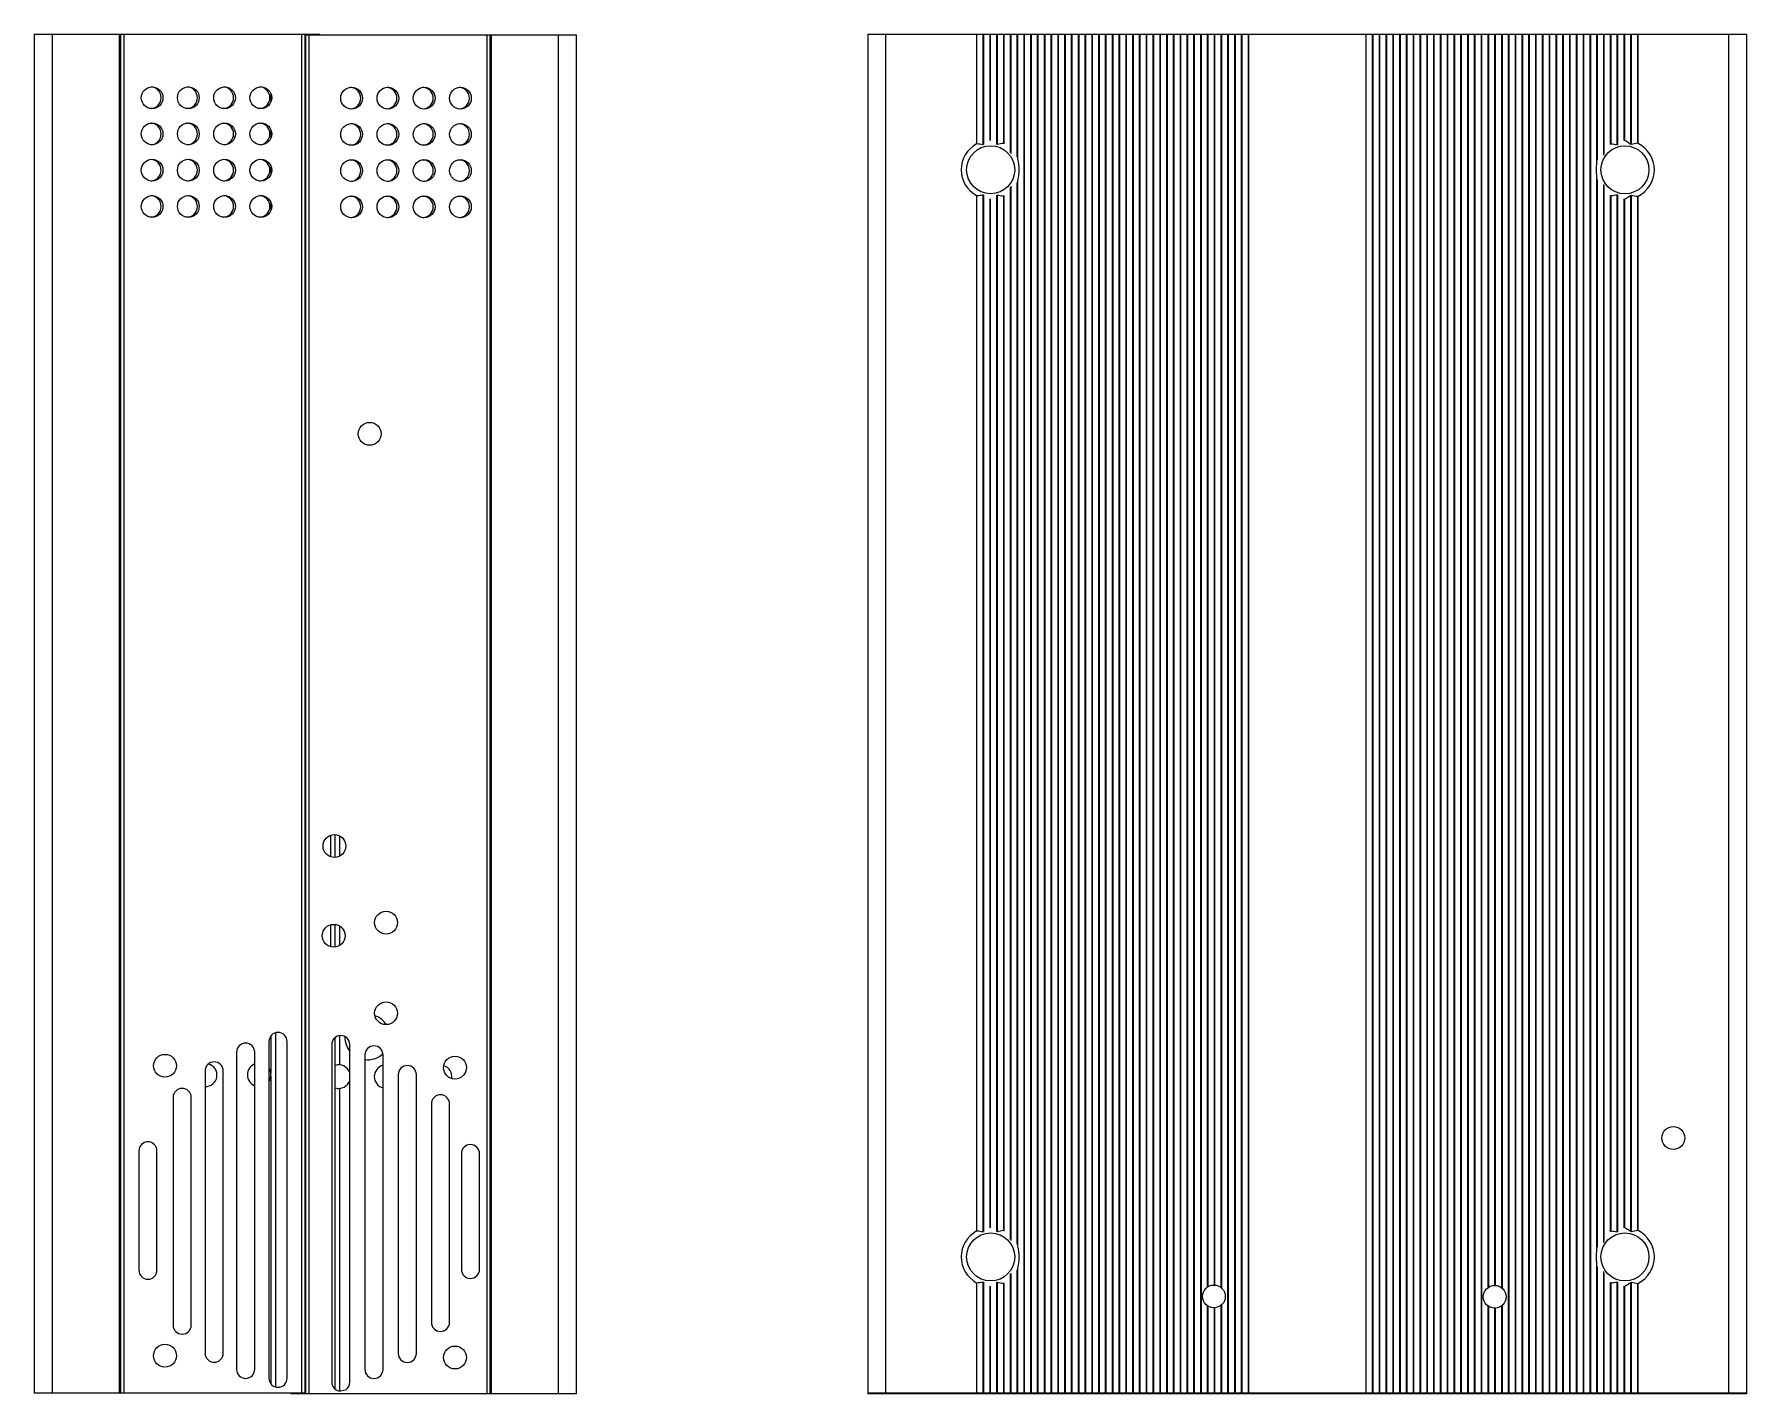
# Model space of a CAD drawing. Header units: millimetres. Extents: x 18 to 415, y 86 to 399.
# Drawn here: x 226.1 to 415, y 163.4 to 313.5 of the extents above; entities that cross this region are included whole.
import ezdxf

# ---------------------------------------------------------------- set-up
doc = ezdxf.new("R2010")
doc.units = ezdxf.units.MM
doc.header["$LTSCALE"] = 30.734
doc.layers.get('0').update_dxf_attribs({"linetype": 'CONTINUOUS'})

msp = doc.modelspace()

# ---------------------------------------------------------------- linework, layer by layer
at = {"color": 7, "linetype": 'Continuous'}
for p, q in [((226.09, 313.45), (226.09, 163.45)), ((226.09, 313.45), (257.59, 313.45)), ((228.09, 163.45), (228.09, 313.45)), ((235.44, 313.45), (235.44, 163.45)), ((235.63, 163.45), (235.63, 313.45)), ((235.99, 313.45), (235.99, 163.45)), ((255.59, 313.45), (255.59, 163.45)), ((255.99, 163.45), (255.99, 313.45)), ((256.01, 313.4), (256.01, 163.4)), ((256.01, 313.4), (285.91, 313.4)), ((256.41, 163.4), (256.41, 313.4)), ((257.17, 313.45), (257.17, 313.4)), ((257.59, 313.4), (257.59, 313.45)), ((276.01, 313.4), (276.01, 163.4)), ((276.37, 313.4), (276.37, 163.4)), ((276.56, 163.4), (276.56, 313.4)), ((283.91, 313.4), (283.91, 163.4)), ((285.91, 163.4), (285.91, 313.4)), ((318.05, 313.45), (318.05, 163.4)), ((318.05, 313.45), (415.05, 313.45)), ((320.05, 163.45), (320.05, 313.45)), ((330.04, 313.45), (330.04, 301.34)), ((330.09, 301.35), (330.09, 313.45)), ((330.77, 313.45), (330.77, 301.25)), ((330.87, 301.27), (330.87, 313.45)), ((331.52, 313.45), (331.52, 301.72)), ((331.62, 301.72), (331.62, 313.45)), ((332.27, 313.45), (332.27, 301.3)), ((332.37, 301.28), (332.37, 313.45)), ((333.02, 313.45), (333.02, 301.4)), ((333.12, 301.36), (333.12, 313.45)), ((333.77, 313.45), (333.77, 300.41)), ((333.87, 300.3), (333.87, 313.45)), ((334.52, 313.45), (334.52, 299.91)), ((334.62, 299.7), (334.62, 313.45)), ((335.27, 313.45), (335.27, 163.45)), ((335.37, 163.45), (335.37, 313.45)), ((336.02, 313.45), (336.02, 163.45)), ((336.12, 163.45), (336.12, 313.45)), ((336.77, 313.45), (336.77, 163.45)), ((336.87, 163.45), (336.87, 313.45)), ((337.52, 313.45), (337.52, 163.45)), ((337.62, 163.45), (337.62, 313.45)), ((338.27, 313.45), (338.27, 163.45)), ((338.37, 163.45), (338.37, 313.45)), ((339.02, 313.45), (339.02, 163.45)), ((339.12, 163.45), (339.12, 313.45)), ((339.77, 313.45), (339.77, 163.45)), ((339.87, 163.45), (339.87, 313.45)), ((340.52, 313.45), (340.52, 163.45)), ((340.62, 163.45), (340.62, 313.45)), ((341.27, 313.45), (341.27, 163.45)), ((341.37, 163.45), (341.37, 313.45)), ((342.02, 313.45), (342.02, 163.45)), ((342.12, 163.45), (342.12, 313.45)), ((342.77, 313.45), (342.77, 163.45)), ((342.87, 163.45), (342.87, 313.45)), ((343.52, 313.45), (343.52, 163.45)), ((343.62, 163.45), (343.62, 313.45)), ((344.27, 313.45), (344.27, 163.45)), ((344.37, 163.45), (344.37, 313.45)), ((345.02, 313.45), (345.02, 163.45)), ((345.12, 163.45), (345.12, 313.45)), ((345.77, 313.45), (345.77, 163.45)), ((345.87, 163.45), (345.87, 313.45)), ((346.52, 313.45), (346.52, 163.45)), ((346.62, 163.45), (346.62, 313.45)), ((347.27, 313.45), (347.27, 163.45)), ((347.37, 163.45), (347.37, 313.45)), ((348.02, 313.45), (348.02, 163.45)), ((348.12, 163.45), (348.12, 313.45)), ((348.77, 313.45), (348.77, 163.45)), ((348.87, 163.45), (348.87, 313.45)), ((349.52, 313.45), (349.52, 163.45)), ((349.62, 163.45), (349.62, 313.45)), ((350.27, 313.45), (350.27, 163.45)), ((350.37, 163.45), (350.37, 313.45)), ((351.02, 313.45), (351.02, 163.45)), ((351.12, 163.45), (351.12, 313.45)), ((351.77, 313.45), (351.77, 163.45)), ((351.87, 163.45), (351.87, 313.45)), ((352.52, 313.45), (352.52, 163.45)), ((352.62, 163.45), (352.62, 313.45)), ((353.27, 313.45), (353.27, 163.45)), ((353.37, 163.45), (353.37, 313.45)), ((354.02, 313.45), (354.02, 163.45)), ((354.12, 163.45), (354.12, 313.45)), ((354.77, 313.45), (354.77, 163.45)), ((354.87, 163.45), (354.87, 313.45)), ((355.52, 313.45), (355.52, 175.17)), ((355.62, 175.23), (355.62, 313.45)), ((356.27, 313.45), (356.27, 175.4)), ((356.37, 175.4), (356.37, 313.45)), ((357.02, 313.45), (357.02, 175.14)), ((357.12, 175.06), (357.12, 313.45)), ((357.77, 313.45), (357.77, 163.45)), ((357.87, 163.45), (357.87, 313.45)), ((358.52, 313.45), (358.52, 163.45)), ((358.62, 163.45), (358.62, 313.45)), ((359.27, 313.45), (359.27, 163.45)), ((359.37, 163.45), (359.37, 313.45)), ((360.05, 313.45), (360.05, 163.45)), ((360.09, 163.45), (360.09, 313.45)), ((373, 313.45), (373, 163.45)), ((373.05, 163.45), (373.05, 313.45)), ((373.73, 313.45), (373.73, 163.45)), ((373.83, 163.45), (373.83, 313.45)), ((374.48, 313.45), (374.48, 163.45)), ((374.58, 163.45), (374.58, 313.45)), ((375.23, 313.45), (375.23, 163.45)), ((375.33, 163.45), (375.33, 313.45)), ((375.98, 313.45), (375.98, 163.45)), ((376.08, 163.45), (376.08, 313.45)), ((376.73, 313.45), (376.73, 163.45)), ((376.83, 163.45), (376.83, 313.45)), ((377.48, 313.45), (377.48, 163.45)), ((377.58, 163.45), (377.58, 313.45)), ((378.23, 313.45), (378.23, 163.45)), ((378.33, 163.45), (378.33, 313.45)), ((378.98, 313.45), (378.98, 163.45)), ((379.08, 163.45), (379.08, 313.45)), ((379.73, 313.45), (379.73, 163.45)), ((379.83, 163.45), (379.83, 313.45)), ((380.48, 313.45), (380.48, 163.45)), ((380.57, 163.45), (380.57, 313.45)), ((381.23, 313.45), (381.23, 163.45)), ((381.33, 163.45), (381.33, 313.45)), ((381.98, 313.45), (381.98, 163.45)), ((382.08, 163.45), (382.08, 313.45)), ((382.73, 313.45), (382.73, 163.45)), ((382.83, 163.45), (382.83, 313.45)), ((383.48, 313.45), (383.48, 163.45)), ((383.58, 163.45), (383.58, 313.45)), ((384.23, 313.45), (384.23, 163.45)), ((384.33, 163.45), (384.33, 313.45)), ((384.98, 313.45), (384.98, 163.45)), ((385.08, 163.45), (385.08, 313.45)), ((385.73, 313.45), (385.73, 163.45)), ((385.83, 163.45), (385.83, 313.45)), ((386.48, 313.45), (386.48, 175.11)), ((386.58, 175.17), (386.58, 313.45)), ((387.23, 313.45), (387.23, 175.36)), ((387.33, 175.36), (387.33, 313.45)), ((387.98, 313.45), (387.98, 175.12)), ((388.08, 175.05), (388.08, 313.45)), ((388.73, 313.45), (388.73, 163.45)), ((388.83, 163.45), (388.83, 313.45)), ((389.48, 313.45), (389.48, 163.45)), ((389.58, 163.45), (389.58, 313.45)), ((390.23, 313.45), (390.23, 163.45)), ((390.33, 163.45), (390.33, 313.45)), ((390.98, 313.45), (390.98, 163.45)), ((391.08, 163.45), (391.08, 313.45)), ((391.73, 313.45), (391.73, 163.45)), ((391.83, 163.45), (391.83, 313.45)), ((392.48, 313.45), (392.48, 163.45)), ((392.58, 163.45), (392.58, 313.45)), ((393.23, 313.45), (393.23, 163.45)), ((393.33, 163.45), (393.33, 313.45)), ((393.98, 313.45), (393.98, 163.45)), ((394.08, 163.45), (394.08, 313.45)), ((394.73, 313.45), (394.73, 163.45)), ((394.83, 163.45), (394.83, 313.45)), ((395.48, 313.45), (395.48, 163.45)), ((395.58, 163.45), (395.58, 313.45)), ((396.23, 313.45), (396.23, 163.45)), ((396.33, 163.45), (396.33, 313.45)), ((396.98, 313.45), (396.98, 163.45)), ((397.08, 163.45), (397.08, 313.45)), ((397.73, 313.45), (397.73, 163.45)), ((397.83, 163.45), (397.83, 313.45)), ((398.48, 313.45), (398.48, 299.26)), ((398.58, 299.57), (398.58, 313.45)), ((399.23, 313.45), (399.23, 300.1)), ((399.33, 300.23), (399.33, 313.45)), ((399.98, 313.45), (399.98, 301.27)), ((400.08, 301.33), (400.08, 313.45)), ((400.73, 313.45), (400.73, 301.23)), ((400.83, 301.26), (400.83, 313.45)), ((401.48, 313.45), (401.48, 301.71)), ((401.58, 301.72), (401.58, 313.45)), ((402.23, 313.45), (402.23, 301.3)), ((402.33, 301.28), (402.33, 313.45)), ((403.01, 313.45), (403.01, 301.42)), ((403.05, 301.41), (403.05, 313.45)), ((413.05, 313.45), (413.05, 163.45)), ((415.05, 163.4), (415.05, 313.45)), ((252.21, 306.83), (252.21, 306.08)), ((252.21, 302.83), (252.21, 302.08)), ((252.21, 298.83), (252.21, 298.08)), ((333.87, 180.3), (333.87, 296.7)), ((334.52, 297.09), (334.52, 179.92)), ((334.62, 179.71), (334.62, 297.3)), ((398.48, 297.73), (398.48, 179.27)), ((398.58, 179.58), (398.58, 297.41)), ((399.23, 296.88), (399.23, 180.11)), ((399.33, 180.24), (399.33, 296.75)), ((252.21, 294.83), (252.21, 294.08)), ((330.04, 295.66), (330.04, 181.34)), ((330.09, 181.36), (330.09, 295.65)), ((330.77, 295.75), (330.77, 181.25)), ((330.87, 181.28), (330.87, 295.73)), ((331.52, 295.28), (331.52, 181.73)), ((331.62, 181.73), (331.62, 295.27)), ((332.27, 295.7), (332.27, 181.3)), ((332.37, 181.28), (332.37, 295.72)), ((333.02, 295.6), (333.02, 181.41)), ((333.12, 181.36), (333.12, 295.64)), ((333.77, 296.59), (333.77, 180.42)), ((399.98, 295.71), (399.98, 181.28)), ((400.08, 181.33), (400.08, 295.66)), ((400.73, 295.76), (400.73, 181.23)), ((400.83, 181.26), (400.83, 295.73)), ((401.48, 295.27), (401.48, 181.72)), ((401.58, 181.72), (401.58, 295.27)), ((402.23, 295.68), (402.23, 181.3)), ((402.33, 181.28), (402.33, 295.71)), ((403.01, 295.57), (403.01, 181.42)), ((403.05, 181.41), (403.05, 295.58)), ((258.79, 225.02), (258.79, 222.67)), ((259.29, 222.59), (259.29, 225.11)), ((259.79, 222.74), (259.79, 224.96)), ((258.79, 215.15), (258.79, 212.75)), ((259.29, 212.69), (259.29, 215.2)), ((259.79, 212.88), (259.79, 215.01)), ((251.99, 202.28), (251.99, 165.11)), ((252.21, 202.88), (252.21, 198.73)), ((252.71, 203.24), (252.71, 164.15)), ((253.99, 165.11), (253.99, 202.28)), ((259.29, 163.9), (259.29, 202.72)), ((259.79, 199.7), (259.79, 202.91)), ((248.41, 201.1), (248.41, 166.1)), ((250.41, 166.1), (250.41, 201.1)), ((258.91, 201.93), (258.91, 164.69)), ((260.91, 164.69), (260.91, 201.93)), ((262.57, 200.8), (262.57, 166.09)), ((264.57, 166.09), (264.57, 200.8)), ((244.94, 199.03), (244.94, 167.87)), ((246.94, 167.87), (246.94, 199.03)), ((252.21, 198.47), (252.21, 164.51)), ((266.25, 198.63), (266.25, 167.85)), ((268.25, 167.85), (268.25, 198.63)), ((259.79, 163.71), (259.79, 197.1)), ((241.41, 196.1), (241.41, 170.98)), ((243.41, 170.98), (243.41, 196.1)), ((269.91, 195.4), (269.91, 171.28)), ((271.91, 171.28), (271.91, 195.4)), ((237.63, 190.21), (237.63, 177.04)), ((239.63, 177.04), (239.63, 190.21)), ((273.22, 189.9), (273.22, 177.12)), ((275.22, 177.12), (275.22, 189.9)), ((398.48, 177.72), (398.48, 163.45)), ((330.77, 175.76), (330.77, 163.45)), ((333.77, 176.59), (333.77, 163.45)), ((333.87, 163.45), (333.87, 176.7)), ((334.52, 177.09), (334.52, 163.45)), ((334.62, 163.45), (334.62, 177.3)), ((398.58, 163.45), (398.58, 177.41)), ((399.23, 176.88), (399.23, 163.45)), ((399.33, 163.45), (399.33, 176.75)), ((400.73, 175.76), (400.73, 163.45)), ((330.04, 175.66), (330.04, 163.45)), ((330.09, 163.45), (330.09, 175.65)), ((330.87, 163.45), (330.87, 175.73)), ((331.52, 175.28), (331.52, 163.45)), ((331.62, 163.45), (331.62, 175.28)), ((332.27, 175.7), (332.27, 163.45)), ((332.37, 163.45), (332.37, 175.73)), ((333.02, 175.6), (333.02, 163.45)), ((333.12, 163.45), (333.12, 175.64)), ((399.98, 175.71), (399.98, 163.45)), ((400.08, 163.45), (400.08, 175.66)), ((400.83, 163.45), (400.83, 175.73)), ((401.48, 175.27), (401.48, 163.45)), ((401.58, 163.45), (401.58, 175.27)), ((402.23, 175.69), (402.23, 163.45)), ((402.33, 163.45), (402.33, 175.71)), ((403.01, 175.57), (403.01, 163.45)), ((403.05, 163.45), (403.05, 175.58)), ((355.52, 173.1), (355.52, 163.45)), ((355.62, 163.45), (355.62, 173.04)), ((356.27, 172.87), (356.27, 163.45)), ((356.37, 163.45), (356.37, 172.88)), ((357.02, 173.14), (357.02, 163.45)), ((357.12, 163.45), (357.12, 173.22)), ((386.48, 173.09), (386.48, 163.45)), ((386.58, 163.45), (386.58, 173.02)), ((387.23, 172.83), (387.23, 163.45)), ((387.33, 163.45), (387.33, 172.84)), ((387.98, 173.07), (387.98, 163.45)), ((388.08, 163.45), (388.08, 173.15)), ((255.99, 163.45), (226.09, 163.45)), ((254.41, 163.45), (254.41, 163.4)), ((255.99, 163.4), (254.41, 163.4)), ((254.84, 163.4), (254.84, 163.45)), ((285.91, 163.4), (256.01, 163.4)), ((415.05, 163.45), (318.05, 163.45)), ((322.85, 163.4), (318.05, 163.4)), ((318.18, 163.4), (318.18, 163.45)), ((319.25, 163.45), (319.25, 163.4)), ((319.65, 163.4), (319.65, 163.45)), ((320.3, 163.45), (320.3, 163.4)), ((320.48, 163.45), (320.48, 163.4)), ((320.98, 163.4), (320.98, 163.45)), ((321.12, 163.45), (321.12, 163.4)), ((321.61, 163.4), (321.61, 163.45)), ((321.8, 163.45), (321.8, 163.4)), ((322.45, 163.45), (322.45, 163.4)), ((322.85, 163.4), (322.85, 163.45)), ((322.9, 163.4), (322.9, 163.45)), ((410.2, 163.4), (322.9, 163.4)), ((323.09, 163.45), (323.09, 163.4)), ((323.35, 163.45), (323.35, 163.4)), ((323.85, 163.4), (323.85, 163.45)), ((409.25, 163.45), (409.25, 163.4)), ((409.75, 163.4), (409.75, 163.45)), ((410, 163.45), (410, 163.4)), ((410.2, 163.45), (410.2, 163.4)), ((410.25, 163.45), (410.25, 163.4)), ((415.05, 163.4), (410.25, 163.4)), ((410.65, 163.4), (410.65, 163.45)), ((410.96, 163.45), (410.96, 163.4)), ((411.26, 163.4), (411.26, 163.45)), ((411.4, 163.45), (411.4, 163.4)), ((411.98, 163.4), (411.98, 163.45)), ((412.12, 163.45), (412.12, 163.4)), ((412.69, 163.4), (412.69, 163.45)), ((412.84, 163.45), (412.84, 163.4)), ((413.14, 163.4), (413.14, 163.45)), ((413.45, 163.45), (413.45, 163.4)), ((413.85, 163.4), (413.85, 163.45)), ((414.91, 163.45), (414.91, 163.4))]:
    msp.add_line(p, q, dxfattribs=at)
for centre, radius in [((239.09, 306.45), 1.2), ((243.09, 306.45), 1.2), ((247.09, 306.45), 1.2), ((251.09, 306.45), 1.2), ((261.11, 306.4), 1.2), ((265.11, 306.4), 1.2), ((269.11, 306.4), 1.2), ((273.11, 306.4), 1.2), ((239.09, 302.45), 1.2), ((243.09, 302.45), 1.2), ((247.09, 302.45), 1.2), ((251.09, 302.45), 1.2), ((261.11, 302.4), 1.2), ((265.11, 302.4), 1.2), ((269.11, 302.4), 1.2), ((273.11, 302.4), 1.2), ((331.62, 298.5), 2.65), ((401.61, 298.49), 2.65), ((239.09, 298.45), 1.2), ((243.09, 298.45), 1.2), ((247.09, 298.45), 1.2), ((251.09, 298.45), 1.2), ((261.11, 298.4), 1.2), ((265.11, 298.4), 1.2), ((269.11, 298.4), 1.2), ((273.11, 298.4), 1.2), ((239.09, 294.45), 1.2), ((243.09, 294.45), 1.2), ((247.09, 294.45), 1.2), ((251.09, 294.45), 1.2), ((261.11, 294.4), 1.2), ((265.11, 294.4), 1.2), ((269.11, 294.4), 1.2), ((273.11, 294.4), 1.2), ((263.1, 269.35), 1.26), ((259.21, 223.85), 1.26), ((264.91, 215.4), 1.26), ((259.13, 213.95), 1.26), ((264.91, 205.4), 1.26), ((240.51, 199.6), 1.26), ((272.51, 199.4), 1.26), ((406.95, 191.63), 1.26), ((331.62, 178.5), 2.65), ((401.61, 178.5), 2.65), ((356.25, 174.14), 1.26), ((387.24, 174.1), 1.26), ((240.51, 167.6), 1.26), ((272.51, 167.4), 1.26)]:
    msp.add_circle(centre, radius, dxfattribs=at)
for centre, radius, start, end in [((238.89, 306.45), 1.2, 274.9942, 84.9753), ((242.89, 306.45), 1.2, 274.9942, 84.9753), ((246.89, 306.45), 1.2, 274.9942, 84.9753), ((250.89, 306.45), 1.2, 274.9942, 84.9753), ((260.91, 306.4), 1.2, 275.0048, 85.0252), ((264.91, 306.4), 1.2, 274.9942, 84.9753), ((268.91, 306.4), 1.2, 274.9942, 84.9753), ((272.91, 306.4), 1.2, 274.9942, 84.9753), ((238.89, 302.45), 1.2, 274.9942, 84.9753), ((242.89, 302.45), 1.2, 274.9942, 84.9753), ((246.89, 302.45), 1.2, 274.9942, 84.9753), ((250.89, 302.45), 1.2, 274.9942, 84.9753), ((260.91, 302.4), 1.2, 275.0048, 85.0252), ((264.91, 302.4), 1.2, 274.9942, 84.9753), ((268.91, 302.4), 1.2, 274.9942, 84.9753), ((272.91, 302.4), 1.2, 274.9942, 84.9753), ((331.62, 298.5), 3.25, 119.031, 240.969), ((329.82, 297.43), 3.93, 76.0355, 86.0859), ((333.46, 297.42), 4.01, 96.252, 105.8087), ((399.83, 297.42), 3.91, 76.6382, 86.3634), ((399.48, 297.68), 4.55, 55.7092, 61.9542), ((399.57, 297.83), 4.37, 52.555, 55.6887), ((403.46, 297.41), 4.03, 96.5068, 106.3876), ((401.61, 298.49), 3.25, 296.2928, 63.7072), ((238.89, 298.45), 1.2, 274.9942, 84.9753), ((242.89, 298.45), 1.2, 274.9942, 84.9753), ((246.89, 298.45), 1.2, 274.9942, 84.9753), ((250.89, 298.45), 1.2, 274.9942, 84.9753), ((260.91, 298.4), 1.2, 275.0048, 85.0252), ((264.91, 298.4), 1.2, 274.9942, 84.9753), ((268.91, 298.4), 1.2, 274.9942, 84.9753), ((272.91, 298.4), 1.2, 274.9942, 84.9753), ((329.92, 298.5), 4.85, 345.7101, 14.2899), ((403.33, 298.49), 4.91, 171.0076, 188.9924), ((238.89, 294.45), 1.2, 274.9942, 84.9753), ((242.89, 294.45), 1.2, 274.9942, 84.9753), ((246.89, 294.45), 1.2, 274.9942, 84.9753), ((250.89, 294.45), 1.2, 274.9942, 84.9753), ((260.91, 294.4), 1.2, 275.0048, 85.0252), ((264.91, 294.4), 1.2, 274.9942, 84.9753), ((268.91, 294.4), 1.2, 274.9942, 84.9753), ((272.91, 294.4), 1.2, 274.9942, 84.9753), ((329.82, 299.58), 3.95, 273.9316, 283.947), ((333.45, 299.57), 3.99, 254.1719, 263.7673), ((399.83, 299.57), 3.92, 273.6523, 283.346), ((399.48, 299.3), 4.55, 298.0455, 304.3008), ((399.57, 299.15), 4.37, 304.3211, 307.445), ((403.46, 299.56), 4.02, 253.5909, 263.5146), ((262.86, 202.76), 2.5, 33.7149, 70.3785), ((252.99, 202.28), 1, 0, 180), ((259.91, 201.93), 1, 0, 180), ((262.86, 202.76), 2.5, 179.2666, 218.2729), ((249.41, 201.1), 1, 0, 180), ((262.86, 202.76), 2.5, 263.1186, 312.7351), ((263.57, 200.8), 1, 0, 180), ((245.94, 199.03), 1, 0, 180), ((244.99, 198.56), 1.26, 267.9673, 75.8685), ((250.91, 198.6), 1.3, 112.8013, 247.2038), ((250.91, 198.6), 1.3, 326.3999, 33.5826), ((259.69, 198.4), 1.3, 18.4006, 107.9202), ((264.91, 198.4), 1.3, 105.5604, 254.4362), ((267.25, 198.63), 1, 0, 180), ((270.91, 198.4), 1.26, 350.8009, 73.5516), ((242.41, 196.1), 1, 0, 180), ((259.69, 198.4), 1.3, 252.0798, 341.5996), ((270.91, 195.4), 1, 0, 180), ((238.63, 190.21), 1, 0, 180), ((274.22, 189.9), 1, 0, 180), ((333.46, 177.42), 4.01, 96.321, 105.8746), ((399.47, 177.69), 4.55, 55.685, 61.9545), ((399.57, 177.83), 4.37, 52.5183, 55.6643), ((403.46, 177.41), 4.03, 96.4621, 106.345), ((401.61, 178.5), 3.25, 296.3409, 63.6591), ((331.62, 178.5), 3.25, 119.1066, 240.8934), ((329.83, 177.43), 3.93, 76.1034, 86.1578), ((329.92, 178.5), 4.84, 345.5912, 14.4088), ((399.82, 177.43), 3.91, 76.5935, 86.3161), ((403.32, 178.5), 4.9, 170.8883, 189.1117), ((238.63, 177.04), 1, 180, 360), ((274.22, 177.12), 1, 180, 360), ((329.82, 179.59), 3.95, 273.8598, 283.879), ((399.82, 179.58), 3.93, 273.6997, 283.3906), ((333.46, 179.57), 4, 254.1057, 263.6987), ((399.47, 179.3), 4.55, 298.0454, 304.3248), ((399.57, 179.16), 4.37, 304.3456, 307.4818), ((403.46, 179.56), 4.01, 253.6333, 263.5595), ((242.41, 170.98), 1, 180, 360), ((270.91, 171.28), 1, 180, 360), ((245.94, 167.87), 1, 180, 360), ((267.25, 167.85), 1, 180, 360), ((249.41, 166.1), 1, 180, 360), ((252.99, 165.11), 1, 180, 360), ((259.91, 164.69), 1, 180, 258.2425), ((259.91, 164.69), 1, 302.8874, 360), ((263.57, 166.09), 1, 180, 360), ((256.41, 183.43), 20, 279.4768, 281.6531)]:
    msp.add_arc(centre, radius, start, end, dxfattribs=at)
for centre, start_param, end_param in [((399.23, 298.49), 1.00826, 1.018345), ((399.23, 298.49), -1.018345, -1.00826), ((399.22, 178.5), 1.00826, 1.0177), ((399.22, 178.5), -1.0177, -1.00826)]:
    msp.add_ellipse(centre, major_axis=(4.48, 0), ratio=0.845905, start_param=start_param, end_param=end_param, dxfattribs=at)

doc.saveas('drawing.dxf')
